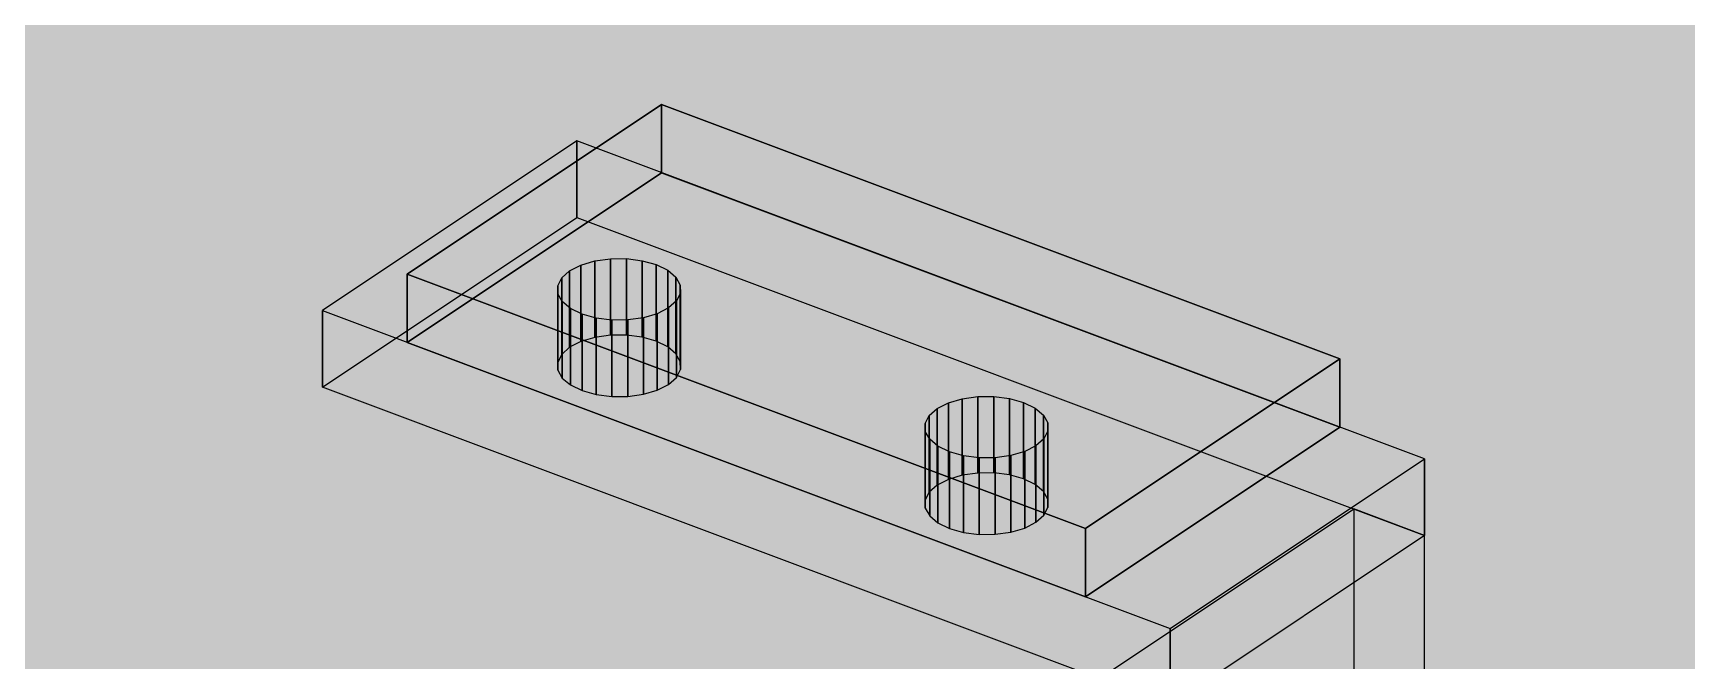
# Model space of a CAD drawing. Header units: millimetres. Extents: x 50 to 612415, y 2 to 4150.
# Drawn here: x 496233.4 to 496354.8, y 2268.6 to 2314.6 of the extents above; entities that cross this region are included whole.
import ezdxf

# ---------------------------------------------------------------- set-up
doc = ezdxf.new("R2010")
doc.units = ezdxf.units.MM
doc.layers.add('HATCH', color=8, linetype='Continuous', lineweight=9)
doc.layers.add('OUTLINE', color=7, linetype='Continuous', lineweight=25)

msp = doc.modelspace()

# ---------------------------------------------------------------- hatches: boundary and pattern name
at = {"layer": 'HATCH', "true_color": 0xc0a47f}
for points in [[(496757.038, 2018.375), (496072.663, 2275.016), (496072.663, 2479.313), (496757.038, 2222.672)], [(496049.332, 2259.462), (496733.707, 2002.821), (496733.707, 2207.118), (496049.332, 2463.759)]]:
    msp.add_hatch(color=33, dxfattribs=at).paths.add_polyline_path(points)
at = {"layer": 'HATCH', "true_color": 0xaaafb2}
for points in [[(496279.531, 2304.362), (496260.866, 2291.919), (496260.866, 2296.926), (496279.531, 2309.369)], [(496254.645, 2288.64), (496273.31, 2301.083), (496273.31, 2306.695), (496254.645, 2294.252)], [(496310.639, 2273.254), (496329.304, 2285.698), (496329.304, 2290.704), (496310.639, 2278.261)], [(496335.526, 2277.752), (496316.861, 2265.309), (496316.861, 2270.921), (496335.526, 2283.364)], [(496322.933, 2258.453), (496311.676, 2267.253), (496330.341, 2279.696)], [(496323.366, 2257.928), (496322.933, 2258.453), (496330.341, 2279.696)], [(496323.366, 2253.999), (496330.341, 2279.696), (496330.341, 2217.958)], [(496323.366, 2253.999), (496323.638, 2255.128), (496330.341, 2279.696)], [(496323.638, 2257.162), (496323.366, 2257.928), (496330.341, 2279.696)], [(496323.638, 2255.128), (496323.73, 2256.207), (496330.341, 2279.696)], [(496323.73, 2256.207), (496323.638, 2257.162), (496330.341, 2279.696)], [(496335.526, 2277.752), (496316.861, 2265.309), (496328.118, 2256.509)], [(496335.526, 2277.752), (496328.118, 2256.509), (496328.55, 2255.984)], [(496335.526, 2216.014), (496335.526, 2277.752), (496328.55, 2252.055)], [(496335.526, 2277.752), (496328.822, 2253.184), (496328.55, 2252.055)], [(496335.526, 2277.752), (496328.55, 2255.984), (496328.822, 2255.217)], [(496335.526, 2277.752), (496328.915, 2254.262), (496328.822, 2253.184)], [(496335.526, 2277.752), (496328.822, 2255.217), (496328.915, 2254.262)]]:
    msp.add_hatch(color=253, dxfattribs=at).paths.add_polyline_path(points)
at = {"layer": 'HATCH', "true_color": 0xb7bcc0}
for points in [[(496279.531, 2309.369), (496260.866, 2296.926), (496310.639, 2278.261)], [(496279.531, 2309.369), (496310.639, 2278.261), (496329.304, 2290.704)], [(496273.31, 2306.695), (496254.645, 2294.252), (496272.791, 2297.169)], [(496273.31, 2306.695), (496272.791, 2297.169), (496273.619, 2297.592)], [(496273.31, 2306.695), (496275.779, 2298.053), (496276.963, 2298.06)], [(496273.31, 2306.695), (496276.963, 2298.06), (496278.11, 2297.913)], [(496273.31, 2306.695), (496274.638, 2297.894), (496275.779, 2298.053)], [(496273.31, 2306.695), (496278.11, 2297.913), (496279.142, 2297.622)], [(496273.31, 2306.695), (496273.619, 2297.592), (496274.638, 2297.894)], [(496273.31, 2306.695), (496279.142, 2297.622), (496279.989, 2297.208)], [(496273.31, 2306.695), (496279.989, 2297.208), (496280.592, 2296.699)], [(496335.526, 2283.364), (496273.31, 2306.695), (496280.592, 2296.699)], [(496310.639, 2273.254), (496260.866, 2291.919), (496279.531, 2304.362)], [(496329.304, 2285.698), (496310.639, 2273.254), (496279.531, 2304.362)], [(496272.791, 2291.556), (496254.645, 2288.64), (496273.31, 2301.083)], [(496273.619, 2291.979), (496272.791, 2291.556), (496273.31, 2301.083)], [(496276.963, 2292.447), (496275.779, 2292.441), (496273.31, 2301.083)], [(496278.11, 2292.3), (496276.963, 2292.447), (496273.31, 2301.083)], [(496275.779, 2292.441), (496274.638, 2292.281), (496273.31, 2301.083)], [(496279.142, 2292.01), (496278.11, 2292.3), (496273.31, 2301.083)], [(496274.638, 2292.281), (496273.619, 2291.979), (496273.31, 2301.083)], [(496279.989, 2291.596), (496279.142, 2292.01), (496273.31, 2301.083)], [(496280.592, 2291.086), (496279.989, 2291.596), (496273.31, 2301.083)], [(496280.592, 2291.086), (496273.31, 2301.083), (496335.526, 2277.752)], [(496272.21, 2296.653), (496272.791, 2297.169), (496254.645, 2294.252)], [(496271.916, 2296.079), (496272.21, 2296.653), (496254.645, 2294.252)], [(496335.526, 2283.364), (496280.592, 2296.699), (496280.911, 2296.128)], [(496335.526, 2283.364), (496280.911, 2296.128), (496280.924, 2295.536)], [(496271.929, 2295.487), (496271.916, 2296.079), (496254.645, 2294.252)], [(496272.249, 2294.917), (496271.929, 2295.487), (496254.645, 2294.252)], [(496254.645, 2294.252), (496272.852, 2294.407), (496272.249, 2294.917)], [(496280.631, 2294.963), (496280.05, 2294.447), (496305.071, 2287.803)], [(496335.526, 2283.364), (496280.924, 2295.536), (496280.631, 2294.963)], [(496280.631, 2294.963), (496305.071, 2287.803), (496306.103, 2287.512)], [(496335.526, 2283.364), (496280.631, 2294.963), (496306.103, 2287.512)], [(496254.645, 2294.252), (496273.699, 2293.993), (496272.852, 2294.407)], [(496254.645, 2294.252), (496299.209, 2284.807), (496273.699, 2293.993)], [(496254.645, 2294.252), (496299.812, 2284.297), (496299.209, 2284.807)], [(496254.645, 2294.252), (496316.861, 2270.921), (496299.812, 2284.297)], [(496299.171, 2286.543), (496274.731, 2293.703), (496273.699, 2293.993)], [(496298.877, 2285.969), (496299.171, 2286.543), (496273.699, 2293.993)], [(496298.89, 2285.377), (496298.877, 2285.969), (496273.699, 2293.993)], [(496299.209, 2284.807), (496298.89, 2285.377), (496273.699, 2293.993)], [(496299.171, 2286.543), (496275.878, 2293.556), (496274.731, 2293.703)], [(496299.171, 2286.543), (496278.203, 2293.722), (496277.062, 2293.562)], [(496299.171, 2286.543), (496279.222, 2294.023), (496278.203, 2293.722)], [(496299.171, 2286.543), (496280.05, 2294.447), (496279.222, 2294.023)], [(496280.05, 2294.447), (496302.739, 2287.943), (496303.923, 2287.95)], [(496280.05, 2294.447), (496303.923, 2287.95), (496305.071, 2287.803)], [(496280.05, 2294.447), (496301.599, 2287.784), (496302.739, 2287.943)], [(496280.05, 2294.447), (496300.58, 2287.482), (496301.599, 2287.784)], [(496280.05, 2294.447), (496299.751, 2287.059), (496300.58, 2287.482)], [(496299.171, 2286.543), (496299.751, 2287.059), (496280.05, 2294.447)], [(496299.171, 2286.543), (496277.062, 2293.562), (496275.878, 2293.556)], [(496254.645, 2288.64), (496272.791, 2291.556), (496272.21, 2291.04)], [(496254.645, 2288.64), (496272.21, 2291.04), (496271.916, 2290.466)], [(496254.645, 2288.64), (496271.916, 2290.466), (496271.929, 2289.874)], [(496280.911, 2290.516), (496280.592, 2291.086), (496335.526, 2277.752)], [(496280.924, 2289.924), (496280.911, 2290.516), (496335.526, 2277.752)], [(496254.645, 2288.64), (496271.929, 2289.874), (496272.249, 2289.304)], [(496272.249, 2289.304), (496272.852, 2288.795), (496254.645, 2288.64)], [(496305.071, 2282.19), (496280.05, 2288.834), (496280.631, 2289.35)], [(496280.631, 2289.35), (496280.924, 2289.924), (496335.526, 2277.752)], [(496306.103, 2281.9), (496305.071, 2282.19), (496280.631, 2289.35)], [(496306.103, 2281.9), (496280.631, 2289.35), (496335.526, 2277.752)], [(496272.852, 2288.795), (496273.699, 2288.38), (496254.645, 2288.64)], [(496273.699, 2288.38), (496299.209, 2279.194), (496254.645, 2288.64)], [(496299.209, 2279.194), (496299.812, 2278.684), (496254.645, 2288.64)], [(496299.812, 2278.684), (496316.861, 2265.309), (496254.645, 2288.64)], [(496273.699, 2288.38), (496274.731, 2288.09), (496299.171, 2280.93)], [(496273.699, 2288.38), (496299.171, 2280.93), (496298.877, 2280.356)], [(496273.699, 2288.38), (496298.877, 2280.356), (496298.89, 2279.764)], [(496273.699, 2288.38), (496298.89, 2279.764), (496299.209, 2279.194)], [(496274.731, 2288.09), (496275.878, 2287.943), (496299.171, 2280.93)], [(496275.878, 2287.943), (496277.062, 2287.95), (496299.171, 2280.93)], [(496277.062, 2287.95), (496278.203, 2288.109), (496299.171, 2280.93)], [(496278.203, 2288.109), (496279.222, 2288.411), (496299.171, 2280.93)], [(496279.222, 2288.411), (496280.05, 2288.834), (496299.171, 2280.93)], [(496303.923, 2282.337), (496302.739, 2282.331), (496280.05, 2288.834)], [(496305.071, 2282.19), (496303.923, 2282.337), (496280.05, 2288.834)], [(496302.739, 2282.331), (496301.599, 2282.171), (496280.05, 2288.834)], [(496301.599, 2282.171), (496300.58, 2281.869), (496280.05, 2288.834)], [(496300.58, 2281.869), (496299.751, 2281.446), (496280.05, 2288.834)], [(496280.05, 2288.834), (496299.751, 2281.446), (496299.171, 2280.93)], [(496335.526, 2283.364), (496306.103, 2287.512), (496306.949, 2287.098)], [(496335.526, 2283.364), (496306.949, 2287.098), (496307.553, 2286.589)], [(496335.526, 2283.364), (496307.553, 2286.589), (496307.872, 2286.018)], [(496335.526, 2283.364), (496307.885, 2285.426), (496307.591, 2284.853)], [(496335.526, 2283.364), (496307.872, 2286.018), (496307.885, 2285.426)], [(496316.861, 2270.921), (496300.659, 2283.883), (496299.812, 2284.297)], [(496335.526, 2283.364), (496307.01, 2284.337), (496306.182, 2283.913)], [(496335.526, 2283.364), (496307.591, 2284.853), (496307.01, 2284.337)], [(496316.861, 2270.921), (496301.691, 2283.593), (496300.659, 2283.883)], [(496316.861, 2270.921), (496302.838, 2283.446), (496301.691, 2283.593)], [(496335.526, 2283.364), (496304.022, 2283.452), (496302.838, 2283.446)], [(496316.861, 2270.921), (496335.526, 2283.364), (496302.838, 2283.446)], [(496335.526, 2283.364), (496305.163, 2283.612), (496304.022, 2283.452)], [(496335.526, 2283.364), (496306.182, 2283.913), (496305.163, 2283.612)], [(496306.949, 2281.486), (496306.103, 2281.9), (496335.526, 2277.752)], [(496307.553, 2280.976), (496306.949, 2281.486), (496335.526, 2277.752)], [(496307.872, 2280.406), (496307.553, 2280.976), (496335.526, 2277.752)], [(496307.885, 2279.814), (496307.872, 2280.406), (496335.526, 2277.752)], [(496307.01, 2278.724), (496307.591, 2279.24), (496335.526, 2277.752)], [(496307.591, 2279.24), (496307.885, 2279.814), (496335.526, 2277.752)], [(496311.676, 2267.253), (496330.341, 2279.696), (496335.526, 2277.752), (496316.861, 2265.309)], [(496299.812, 2278.684), (496300.659, 2278.27), (496316.861, 2265.309)], [(496300.659, 2278.27), (496301.691, 2277.98), (496316.861, 2265.309)], [(496301.691, 2277.98), (496302.838, 2277.833), (496316.861, 2265.309)], [(496304.022, 2277.84), (496305.163, 2277.999), (496335.526, 2277.752)], [(496305.163, 2277.999), (496306.182, 2278.301), (496335.526, 2277.752)], [(496306.182, 2278.301), (496307.01, 2278.724), (496335.526, 2277.752)], [(496302.838, 2277.833), (496304.022, 2277.84), (496335.526, 2277.752)], [(496302.838, 2277.833), (496335.526, 2277.752), (496316.861, 2265.309)]]:
    msp.add_hatch(color=9, dxfattribs=at).paths.add_polyline_path(points)
at = {"layer": 'HATCH', "true_color": 0xacb1b5}
for points in [[(496329.304, 2285.698), (496279.531, 2304.362), (496279.531, 2309.369), (496329.304, 2290.704)], [(496273.31, 2301.083), (496335.526, 2277.752), (496335.526, 2283.364), (496273.31, 2306.695)], [(496260.866, 2291.919), (496310.639, 2273.254), (496310.639, 2278.261), (496260.866, 2296.926)], [(496316.861, 2265.309), (496254.645, 2288.64), (496254.645, 2294.252), (496316.861, 2270.921)], [(496330.341, 2279.696), (496330.341, 2217.958), (496335.526, 2216.014), (496335.526, 2277.752)]]:
    msp.add_hatch(color=253, dxfattribs=at).paths.add_polyline_path(points)
at = {"layer": 'HATCH', "true_color": 0xabb0b4}
for points in [[(496273.619, 2291.979), (496272.791, 2291.556), (496272.791, 2297.169), (496273.619, 2297.592)], [(496279.989, 2291.596), (496279.142, 2292.01), (496279.142, 2297.622), (496279.989, 2297.208)], [(496272.852, 2288.795), (496273.699, 2288.38), (496273.699, 2293.993), (496272.852, 2294.407)], [(496279.222, 2288.411), (496280.05, 2288.834), (496280.05, 2294.447), (496279.222, 2294.023)], [(496300.58, 2281.869), (496299.751, 2281.446), (496299.751, 2287.059), (496300.58, 2287.482)], [(496306.949, 2281.486), (496306.103, 2281.9), (496306.103, 2287.512), (496306.949, 2287.098)], [(496299.812, 2278.684), (496300.659, 2278.27), (496300.659, 2283.883), (496299.812, 2284.297)], [(496306.182, 2278.301), (496307.01, 2278.724), (496307.01, 2284.337), (496306.182, 2283.913)]]:
    msp.add_hatch(color=253, dxfattribs=at).paths.add_polyline_path(points)
at = {"layer": 'HATCH', "true_color": 0xadb2b6}
for points in [[(496274.638, 2292.281), (496273.619, 2291.979), (496273.619, 2297.592), (496274.638, 2297.894)], [(496279.142, 2292.01), (496278.11, 2292.3), (496278.11, 2297.913), (496279.142, 2297.622)], [(496273.699, 2288.38), (496274.731, 2288.09), (496274.731, 2293.703), (496273.699, 2293.993)], [(496278.203, 2288.109), (496279.222, 2288.411), (496279.222, 2294.023), (496278.203, 2293.722)], [(496301.599, 2282.171), (496300.58, 2281.869), (496300.58, 2287.482), (496301.599, 2287.784)], [(496306.103, 2281.9), (496305.071, 2282.19), (496305.071, 2287.803), (496306.103, 2287.512)], [(496300.659, 2278.27), (496301.691, 2277.98), (496301.691, 2283.593), (496300.659, 2283.883)], [(496305.163, 2277.999), (496306.182, 2278.301), (496306.182, 2283.913), (496305.163, 2283.612)]]:
    msp.add_hatch(color=253, dxfattribs=at).paths.add_polyline_path(points)
at = {"layer": 'HATCH', "true_color": 0xaeb3b7}
for points in [[(496275.779, 2292.441), (496274.638, 2292.281), (496274.638, 2297.894), (496275.779, 2298.053)], [(496278.11, 2292.3), (496276.963, 2292.447), (496276.963, 2298.06), (496278.11, 2297.913)], [(496274.731, 2288.09), (496275.878, 2287.943), (496275.878, 2293.556), (496274.731, 2293.703)], [(496277.062, 2287.95), (496278.203, 2288.109), (496278.203, 2293.722), (496277.062, 2293.562)], [(496302.739, 2282.331), (496301.599, 2282.171), (496301.599, 2287.784), (496302.739, 2287.943)], [(496305.071, 2282.19), (496303.923, 2282.337), (496303.923, 2287.95), (496305.071, 2287.803)], [(496301.691, 2277.98), (496302.838, 2277.833), (496302.838, 2283.446), (496301.691, 2283.593)], [(496304.022, 2277.84), (496305.163, 2277.999), (496305.163, 2283.612), (496304.022, 2283.452)]]:
    msp.add_hatch(color=253, dxfattribs=at).paths.add_polyline_path(points)
at = {"layer": 'HATCH', "true_color": 0xaeb4b7}
for points in [[(496276.963, 2292.447), (496275.779, 2292.441), (496275.779, 2298.053), (496276.963, 2298.06)], [(496275.878, 2287.943), (496277.062, 2287.95), (496277.062, 2293.562), (496275.878, 2293.556)], [(496303.923, 2282.337), (496302.739, 2282.331), (496302.739, 2287.943), (496303.923, 2287.95)], [(496302.838, 2277.833), (496304.022, 2277.84), (496304.022, 2283.452), (496302.838, 2283.446)]]:
    msp.add_hatch(color=253, dxfattribs=at).paths.add_polyline_path(points)
at = {"layer": 'HATCH', "true_color": 0xa6abae}
for points in [[(496272.21, 2291.04), (496271.916, 2290.466), (496271.916, 2296.079), (496272.21, 2296.653)], [(496280.911, 2290.516), (496280.592, 2291.086), (496280.592, 2296.699), (496280.911, 2296.128)], [(496271.929, 2289.874), (496272.249, 2289.304), (496272.249, 2294.917), (496271.929, 2295.487)], [(496280.631, 2289.35), (496280.924, 2289.924), (496280.924, 2295.536), (496280.631, 2294.963)], [(496299.171, 2280.93), (496298.877, 2280.356), (496298.877, 2285.969), (496299.171, 2286.543)], [(496307.872, 2280.406), (496307.553, 2280.976), (496307.553, 2286.589), (496307.872, 2286.018)], [(496298.89, 2279.764), (496299.209, 2279.194), (496299.209, 2284.807), (496298.89, 2285.377)], [(496307.591, 2279.24), (496307.885, 2279.814), (496307.885, 2285.426), (496307.591, 2284.853)]]:
    msp.add_hatch(color=253, dxfattribs=at).paths.add_polyline_path(points)
at = {"layer": 'HATCH', "true_color": 0xa8aeb1}
for points in [[(496272.791, 2291.556), (496272.21, 2291.04), (496272.21, 2296.653), (496272.791, 2297.169)], [(496280.05, 2288.834), (496280.631, 2289.35), (496280.631, 2294.963), (496280.05, 2294.447)], [(496299.751, 2281.446), (496299.171, 2280.93), (496299.171, 2286.543), (496299.751, 2287.059)], [(496307.01, 2278.724), (496307.591, 2279.24), (496307.591, 2284.853), (496307.01, 2284.337)]]:
    msp.add_hatch(color=253, dxfattribs=at).paths.add_polyline_path(points)
at = {"layer": 'HATCH', "true_color": 0xa9aeb1}
for points in [[(496280.592, 2291.086), (496279.989, 2291.596), (496279.989, 2297.208), (496280.592, 2296.699)], [(496272.249, 2289.304), (496272.852, 2288.795), (496272.852, 2294.407), (496272.249, 2294.917)], [(496307.553, 2280.976), (496306.949, 2281.486), (496306.949, 2287.098), (496307.553, 2286.589)], [(496299.209, 2279.194), (496299.812, 2278.684), (496299.812, 2284.297), (496299.209, 2284.807)]]:
    msp.add_hatch(color=253, dxfattribs=at).paths.add_polyline_path(points)
at = {"layer": 'HATCH', "true_color": 0xa3a8ab}
for points in [[(496280.924, 2289.924), (496280.911, 2290.516), (496280.911, 2296.128), (496280.924, 2295.536)], [(496271.916, 2290.466), (496271.929, 2289.874), (496271.929, 2295.487), (496271.916, 2296.079)], [(496298.877, 2280.356), (496298.89, 2279.764), (496298.89, 2285.377), (496298.877, 2285.969)], [(496307.885, 2279.814), (496307.872, 2280.406), (496307.872, 2286.018), (496307.885, 2285.426)]]:
    msp.add_hatch(color=253, dxfattribs=at).paths.add_polyline_path(points)

# ---------------------------------------------------------------- linework, layer by layer
at = {"layer": 'OUTLINE', "color": 139, "true_color": 0x42544a}
for p, q in [((496260.866, 2296.926), (496279.531, 2309.369)), ((496279.531, 2309.369), (496260.866, 2296.926)), ((496279.531, 2309.369), (496279.531, 2304.362)), ((496279.531, 2304.362), (496279.531, 2309.369)), ((496279.531, 2309.369), (496329.304, 2290.704)), ((496329.304, 2290.704), (496279.531, 2309.369)), ((496273.31, 2306.695), (496254.645, 2294.252)), ((496273.31, 2306.695), (496254.645, 2294.252)), ((496273.31, 2301.083), (496273.31, 2306.695)), ((496335.526, 2283.364), (496273.31, 2306.695)), ((496273.31, 2306.695), (496273.31, 2301.083)), ((496335.526, 2283.364), (496273.31, 2306.695)), ((496279.531, 2304.362), (496260.866, 2291.919)), ((496260.866, 2291.919), (496279.531, 2304.362)), ((496329.304, 2285.698), (496279.531, 2304.362)), ((496279.531, 2304.362), (496329.304, 2285.698)), ((496254.645, 2288.64), (496273.31, 2301.083)), ((496254.645, 2288.64), (496273.31, 2301.083)), ((496273.31, 2301.083), (496335.526, 2277.752)), ((496273.31, 2301.083), (496335.526, 2277.752)), ((496272.791, 2297.169), (496273.619, 2297.592)), ((496272.791, 2297.169), (496273.619, 2297.592)), ((496273.619, 2297.592), (496274.638, 2297.894)), ((496273.619, 2297.592), (496274.638, 2297.894)), ((496273.619, 2291.979), (496273.619, 2297.592)), ((496273.619, 2297.592), (496273.619, 2291.979)), ((496274.638, 2297.894), (496275.779, 2298.053)), ((496274.638, 2297.894), (496275.779, 2298.053)), ((496274.638, 2292.281), (496274.638, 2297.894)), ((496274.638, 2297.894), (496274.638, 2292.281)), ((496275.779, 2298.053), (496276.963, 2298.06)), ((496275.779, 2298.053), (496276.963, 2298.06)), ((496275.779, 2292.441), (496275.779, 2298.053)), ((496275.779, 2298.053), (496275.779, 2292.441)), ((496276.963, 2298.06), (496278.11, 2297.913)), ((496276.963, 2298.06), (496276.963, 2292.447)), ((496276.963, 2292.447), (496276.963, 2298.06)), ((496276.963, 2298.06), (496278.11, 2297.913)), ((496278.11, 2297.913), (496279.142, 2297.622)), ((496278.11, 2297.913), (496278.11, 2292.3)), ((496278.11, 2292.3), (496278.11, 2297.913)), ((496278.11, 2297.913), (496279.142, 2297.622)), ((496279.142, 2297.622), (496279.989, 2297.208)), ((496279.142, 2297.622), (496279.142, 2292.01)), ((496279.142, 2292.01), (496279.142, 2297.622)), ((496279.142, 2297.622), (496279.989, 2297.208)), ((496260.866, 2291.919), (496260.866, 2296.926)), ((496260.866, 2296.926), (496310.639, 2278.261)), ((496310.639, 2278.261), (496260.866, 2296.926)), ((496260.866, 2296.926), (496260.866, 2291.919)), ((496271.916, 2296.079), (496272.21, 2296.653)), ((496271.916, 2296.079), (496272.21, 2296.653)), ((496272.21, 2296.653), (496272.791, 2297.169)), ((496272.21, 2296.653), (496272.791, 2297.169)), ((496272.21, 2291.04), (496272.21, 2296.653)), ((496272.21, 2296.653), (496272.21, 2291.04)), ((496272.791, 2291.556), (496272.791, 2297.169)), ((496272.791, 2297.169), (496272.791, 2291.556)), ((496279.989, 2297.208), (496280.592, 2296.699)), ((496279.989, 2297.208), (496279.989, 2291.596)), ((496279.989, 2291.596), (496279.989, 2297.208)), ((496279.989, 2297.208), (496280.592, 2296.699)), ((496280.592, 2296.699), (496280.592, 2291.086)), ((496280.592, 2291.086), (496280.592, 2296.699)), ((496280.592, 2296.699), (496280.911, 2296.128)), ((496280.592, 2296.699), (496280.911, 2296.128)), ((496280.911, 2296.128), (496280.911, 2290.516)), ((496280.911, 2290.516), (496280.911, 2296.128)), ((496280.911, 2296.128), (496280.924, 2295.536)), ((496280.911, 2296.128), (496280.924, 2295.536)), ((496271.916, 2290.466), (496271.916, 2296.079)), ((496271.929, 2295.487), (496271.916, 2296.079)), ((496271.916, 2296.079), (496271.916, 2290.466)), ((496271.929, 2295.487), (496271.916, 2296.079)), ((496271.929, 2289.874), (496271.929, 2295.487)), ((496272.249, 2294.917), (496271.929, 2295.487)), ((496271.929, 2295.487), (496271.929, 2289.874)), ((496272.249, 2294.917), (496271.929, 2295.487)), ((496272.249, 2289.304), (496272.249, 2294.917)), ((496272.852, 2294.407), (496272.249, 2294.917)), ((496272.249, 2294.917), (496272.249, 2289.304)), ((496272.852, 2294.407), (496272.249, 2294.917)), ((496280.631, 2294.963), (496280.05, 2294.447)), ((496280.631, 2294.963), (496280.05, 2294.447)), ((496280.924, 2295.536), (496280.631, 2294.963)), ((496280.924, 2295.536), (496280.631, 2294.963)), ((496280.631, 2294.963), (496280.631, 2289.35)), ((496280.631, 2289.35), (496280.631, 2294.963)), ((496280.924, 2295.536), (496280.924, 2289.924)), ((496280.924, 2289.924), (496280.924, 2295.536)), ((496254.645, 2294.252), (496254.645, 2288.64)), ((496254.645, 2288.64), (496254.645, 2294.252)), ((496254.645, 2294.252), (496316.861, 2270.921)), ((496254.645, 2294.252), (496316.861, 2270.921)), ((496272.852, 2288.795), (496272.852, 2294.407)), ((496273.699, 2293.993), (496272.852, 2294.407)), ((496272.852, 2294.407), (496272.852, 2288.795)), ((496273.699, 2293.993), (496272.852, 2294.407)), ((496273.699, 2288.38), (496273.699, 2293.993)), ((496274.731, 2293.703), (496273.699, 2293.993)), ((496273.699, 2293.993), (496273.699, 2288.38)), ((496274.731, 2293.703), (496273.699, 2293.993)), ((496274.731, 2288.09), (496274.731, 2293.703)), ((496275.878, 2293.556), (496274.731, 2293.703)), ((496274.731, 2293.703), (496274.731, 2288.09)), ((496275.878, 2293.556), (496274.731, 2293.703)), ((496278.203, 2293.722), (496277.062, 2293.562)), ((496278.203, 2293.722), (496277.062, 2293.562)), ((496279.222, 2294.023), (496278.203, 2293.722)), ((496279.222, 2294.023), (496278.203, 2293.722)), ((496278.203, 2293.722), (496278.203, 2288.109)), ((496278.203, 2288.109), (496278.203, 2293.722)), ((496280.05, 2294.447), (496279.222, 2294.023)), ((496280.05, 2294.447), (496279.222, 2294.023)), ((496279.222, 2294.023), (496279.222, 2288.411)), ((496279.222, 2288.411), (496279.222, 2294.023)), ((496280.05, 2294.447), (496280.05, 2288.834)), ((496280.05, 2288.834), (496280.05, 2294.447)), ((496277.062, 2293.562), (496275.878, 2293.556)), ((496277.062, 2293.562), (496275.878, 2293.556)), ((496275.878, 2287.943), (496275.878, 2293.556)), ((496275.878, 2293.556), (496275.878, 2287.943)), ((496277.062, 2293.562), (496277.062, 2287.95)), ((496277.062, 2287.95), (496277.062, 2293.562)), ((496310.639, 2273.254), (496260.866, 2291.919)), ((496260.866, 2291.919), (496310.639, 2273.254)), ((496272.791, 2291.556), (496272.21, 2291.04)), ((496272.791, 2291.556), (496272.21, 2291.04)), ((496273.619, 2291.979), (496272.791, 2291.556)), ((496273.619, 2291.979), (496272.791, 2291.556)), ((496274.638, 2292.281), (496273.619, 2291.979)), ((496274.638, 2292.281), (496273.619, 2291.979)), ((496275.779, 2292.441), (496274.638, 2292.281)), ((496275.779, 2292.441), (496274.638, 2292.281)), ((496276.963, 2292.447), (496275.779, 2292.441)), ((496276.963, 2292.447), (496275.779, 2292.441)), ((496278.11, 2292.3), (496276.963, 2292.447)), ((496278.11, 2292.3), (496276.963, 2292.447)), ((496279.142, 2292.01), (496278.11, 2292.3)), ((496279.142, 2292.01), (496278.11, 2292.3)), ((496279.989, 2291.596), (496279.142, 2292.01)), ((496279.989, 2291.596), (496279.142, 2292.01)), ((496280.592, 2291.086), (496279.989, 2291.596)), ((496280.592, 2291.086), (496279.989, 2291.596)), ((496272.21, 2291.04), (496271.916, 2290.466)), ((496272.21, 2291.04), (496271.916, 2290.466)), ((496271.916, 2290.466), (496271.929, 2289.874)), ((496271.916, 2290.466), (496271.929, 2289.874)), ((496280.911, 2290.516), (496280.592, 2291.086)), ((496280.911, 2290.516), (496280.592, 2291.086)), ((496280.924, 2289.924), (496280.911, 2290.516)), ((496280.924, 2289.924), (496280.911, 2290.516)), ((496310.639, 2278.261), (496329.304, 2290.704)), ((496329.304, 2290.704), (496310.639, 2278.261)), ((496329.304, 2290.704), (496329.304, 2285.698)), ((496329.304, 2285.698), (496329.304, 2290.704)), ((496271.929, 2289.874), (496272.249, 2289.304)), ((496271.929, 2289.874), (496272.249, 2289.304)), ((496272.249, 2289.304), (496272.852, 2288.795)), ((496272.249, 2289.304), (496272.852, 2288.795)), ((496280.05, 2288.834), (496280.631, 2289.35)), ((496280.05, 2288.834), (496280.631, 2289.35)), ((496280.631, 2289.35), (496280.924, 2289.924)), ((496280.631, 2289.35), (496280.924, 2289.924)), ((496316.861, 2265.309), (496254.645, 2288.64)), ((496316.861, 2265.309), (496254.645, 2288.64)), ((496272.852, 2288.795), (496273.699, 2288.38)), ((496272.852, 2288.795), (496273.699, 2288.38)), ((496273.699, 2288.38), (496274.731, 2288.09)), ((496273.699, 2288.38), (496274.731, 2288.09)), ((496274.731, 2288.09), (496275.878, 2287.943)), ((496274.731, 2288.09), (496275.878, 2287.943)), ((496275.878, 2287.943), (496277.062, 2287.95)), ((496275.878, 2287.943), (496277.062, 2287.95)), ((496277.062, 2287.95), (496278.203, 2288.109)), ((496277.062, 2287.95), (496278.203, 2288.109)), ((496278.203, 2288.109), (496279.222, 2288.411)), ((496278.203, 2288.109), (496279.222, 2288.411)), ((496279.222, 2288.411), (496280.05, 2288.834)), ((496279.222, 2288.411), (496280.05, 2288.834)), ((496300.58, 2287.482), (496301.599, 2287.784)), ((496300.58, 2287.482), (496301.599, 2287.784)), ((496301.599, 2287.784), (496302.739, 2287.943)), ((496301.599, 2287.784), (496302.739, 2287.943)), ((496301.599, 2282.171), (496301.599, 2287.784)), ((496301.599, 2287.784), (496301.599, 2282.171)), ((496302.739, 2287.943), (496303.923, 2287.95)), ((496302.739, 2287.943), (496303.923, 2287.95)), ((496302.739, 2282.331), (496302.739, 2287.943)), ((496302.739, 2287.943), (496302.739, 2282.331)), ((496303.923, 2287.95), (496305.071, 2287.803)), ((496303.923, 2287.95), (496303.923, 2282.337)), ((496303.923, 2282.337), (496303.923, 2287.95)), ((496303.923, 2287.95), (496305.071, 2287.803)), ((496305.071, 2287.803), (496306.103, 2287.512)), ((496305.071, 2287.803), (496305.071, 2282.19)), ((496305.071, 2282.19), (496305.071, 2287.803)), ((496305.071, 2287.803), (496306.103, 2287.512)), ((496298.877, 2285.969), (496299.171, 2286.543)), ((496298.877, 2285.969), (496299.171, 2286.543)), ((496299.171, 2286.543), (496299.751, 2287.059)), ((496299.171, 2286.543), (496299.751, 2287.059)), ((496299.171, 2280.93), (496299.171, 2286.543)), ((496299.171, 2286.543), (496299.171, 2280.93)), ((496299.751, 2287.059), (496300.58, 2287.482)), ((496299.751, 2287.059), (496300.58, 2287.482)), ((496299.751, 2281.446), (496299.751, 2287.059)), ((496299.751, 2287.059), (496299.751, 2281.446)), ((496300.58, 2281.869), (496300.58, 2287.482)), ((496300.58, 2287.482), (496300.58, 2281.869)), ((496306.103, 2287.512), (496306.103, 2281.9)), ((496306.103, 2281.9), (496306.103, 2287.512)), ((496306.103, 2287.512), (496306.949, 2287.098)), ((496306.103, 2287.512), (496306.949, 2287.098)), ((496306.949, 2287.098), (496306.949, 2281.486)), ((496306.949, 2281.486), (496306.949, 2287.098)), ((496306.949, 2287.098), (496307.553, 2286.589)), ((496306.949, 2287.098), (496307.553, 2286.589)), ((496307.553, 2286.589), (496307.553, 2280.976)), ((496307.553, 2280.976), (496307.553, 2286.589)), ((496307.553, 2286.589), (496307.872, 2286.018)), ((496307.553, 2286.589), (496307.872, 2286.018)), ((496298.89, 2285.377), (496298.877, 2285.969)), ((496298.877, 2280.356), (496298.877, 2285.969)), ((496298.89, 2285.377), (496298.877, 2285.969)), ((496298.877, 2285.969), (496298.877, 2280.356)), ((496299.209, 2284.807), (496298.89, 2285.377)), ((496298.89, 2279.764), (496298.89, 2285.377)), ((496299.209, 2284.807), (496298.89, 2285.377)), ((496298.89, 2285.377), (496298.89, 2279.764)), ((496307.885, 2285.426), (496307.591, 2284.853)), ((496307.885, 2285.426), (496307.591, 2284.853)), ((496307.872, 2286.018), (496307.872, 2280.406)), ((496307.872, 2280.406), (496307.872, 2286.018)), ((496307.872, 2286.018), (496307.885, 2285.426)), ((496307.872, 2286.018), (496307.885, 2285.426)), ((496307.885, 2285.426), (496307.885, 2279.814)), ((496307.885, 2279.814), (496307.885, 2285.426)), ((496329.304, 2285.698), (496310.639, 2273.254)), ((496310.639, 2273.254), (496329.304, 2285.698)), ((496299.812, 2284.297), (496299.209, 2284.807)), ((496299.209, 2279.194), (496299.209, 2284.807)), ((496299.812, 2284.297), (496299.209, 2284.807)), ((496299.209, 2284.807), (496299.209, 2279.194)), ((496299.812, 2278.684), (496299.812, 2284.297)), ((496300.659, 2283.883), (496299.812, 2284.297)), ((496299.812, 2284.297), (496299.812, 2278.684)), ((496300.659, 2283.883), (496299.812, 2284.297)), ((496307.01, 2284.337), (496306.182, 2283.913)), ((496307.01, 2284.337), (496306.182, 2283.913)), ((496307.591, 2284.853), (496307.01, 2284.337)), ((496307.591, 2284.853), (496307.01, 2284.337)), ((496307.01, 2284.337), (496307.01, 2278.724)), ((496307.01, 2278.724), (496307.01, 2284.337)), ((496307.591, 2284.853), (496307.591, 2279.24)), ((496307.591, 2279.24), (496307.591, 2284.853)), ((496300.659, 2278.27), (496300.659, 2283.883)), ((496301.691, 2283.593), (496300.659, 2283.883)), ((496300.659, 2283.883), (496300.659, 2278.27)), ((496301.691, 2283.593), (496300.659, 2283.883)), ((496301.691, 2277.98), (496301.691, 2283.593)), ((496302.838, 2283.446), (496301.691, 2283.593)), ((496301.691, 2283.593), (496301.691, 2277.98)), ((496302.838, 2283.446), (496301.691, 2283.593)), ((496304.022, 2283.452), (496302.838, 2283.446)), ((496304.022, 2283.452), (496302.838, 2283.446)), ((496302.838, 2277.833), (496302.838, 2283.446)), ((496302.838, 2283.446), (496302.838, 2277.833)), ((496305.163, 2283.612), (496304.022, 2283.452)), ((496305.163, 2283.612), (496304.022, 2283.452)), ((496304.022, 2283.452), (496304.022, 2277.84)), ((496304.022, 2277.84), (496304.022, 2283.452)), ((496306.182, 2283.913), (496305.163, 2283.612)), ((496306.182, 2283.913), (496305.163, 2283.612)), ((496305.163, 2283.612), (496305.163, 2277.999)), ((496305.163, 2277.999), (496305.163, 2283.612)), ((496306.182, 2283.913), (496306.182, 2278.301)), ((496306.182, 2278.301), (496306.182, 2283.913)), ((496316.861, 2270.921), (496335.526, 2283.364)), ((496316.861, 2270.921), (496335.526, 2283.364)), ((496335.526, 2277.752), (496335.526, 2283.364)), ((496335.526, 2283.364), (496335.526, 2277.752)), ((496300.58, 2281.869), (496299.751, 2281.446)), ((496300.58, 2281.869), (496299.751, 2281.446)), ((496301.599, 2282.171), (496300.58, 2281.869)), ((496301.599, 2282.171), (496300.58, 2281.869)), ((496302.739, 2282.331), (496301.599, 2282.171)), ((496302.739, 2282.331), (496301.599, 2282.171)), ((496303.923, 2282.337), (496302.739, 2282.331)), ((496303.923, 2282.337), (496302.739, 2282.331)), ((496305.071, 2282.19), (496303.923, 2282.337)), ((496305.071, 2282.19), (496303.923, 2282.337)), ((496306.103, 2281.9), (496305.071, 2282.19)), ((496306.103, 2281.9), (496305.071, 2282.19)), ((496306.949, 2281.486), (496306.103, 2281.9)), ((496306.949, 2281.486), (496306.103, 2281.9)), ((496299.171, 2280.93), (496298.877, 2280.356)), ((496299.171, 2280.93), (496298.877, 2280.356)), ((496298.877, 2280.356), (496298.89, 2279.764)), ((496298.877, 2280.356), (496298.89, 2279.764)), ((496299.751, 2281.446), (496299.171, 2280.93)), ((496299.751, 2281.446), (496299.171, 2280.93)), ((496307.553, 2280.976), (496306.949, 2281.486)), ((496307.553, 2280.976), (496306.949, 2281.486)), ((496307.872, 2280.406), (496307.553, 2280.976)), ((496307.872, 2280.406), (496307.553, 2280.976)), ((496307.885, 2279.814), (496307.872, 2280.406)), ((496307.885, 2279.814), (496307.872, 2280.406)), ((496298.89, 2279.764), (496299.209, 2279.194)), ((496298.89, 2279.764), (496299.209, 2279.194)), ((496299.209, 2279.194), (496299.812, 2278.684)), ((496299.209, 2279.194), (496299.812, 2278.684)), ((496307.01, 2278.724), (496307.591, 2279.24)), ((496307.01, 2278.724), (496307.591, 2279.24)), ((496307.591, 2279.24), (496307.885, 2279.814)), ((496307.591, 2279.24), (496307.885, 2279.814)), ((496311.676, 2267.253), (496330.341, 2279.696)), ((496311.676, 2267.253), (496330.341, 2279.696)), ((496330.341, 2279.696), (496330.341, 2217.958)), ((496335.526, 2277.752), (496330.341, 2279.696)), ((496330.341, 2279.696), (496330.341, 2217.958)), ((496330.341, 2279.696), (496335.526, 2277.752)), ((496299.812, 2278.684), (496300.659, 2278.27)), ((496299.812, 2278.684), (496300.659, 2278.27)), ((496300.659, 2278.27), (496301.691, 2277.98)), ((496300.659, 2278.27), (496301.691, 2277.98)), ((496301.691, 2277.98), (496302.838, 2277.833)), ((496301.691, 2277.98), (496302.838, 2277.833)), ((496304.022, 2277.84), (496305.163, 2277.999)), ((496304.022, 2277.84), (496305.163, 2277.999)), ((496305.163, 2277.999), (496306.182, 2278.301)), ((496305.163, 2277.999), (496306.182, 2278.301)), ((496306.182, 2278.301), (496307.01, 2278.724)), ((496306.182, 2278.301), (496307.01, 2278.724)), ((496310.639, 2273.254), (496310.639, 2278.261)), ((496310.639, 2278.261), (496310.639, 2273.254)), ((496302.838, 2277.833), (496304.022, 2277.84)), ((496302.838, 2277.833), (496304.022, 2277.84)), ((496335.526, 2277.752), (496316.861, 2265.309)), ((496335.526, 2277.752), (496316.861, 2265.309)), ((496335.526, 2277.752), (496316.861, 2265.309)), ((496335.526, 2277.752), (496316.861, 2265.309)), ((496335.526, 2216.014), (496335.526, 2277.752)), ((496335.526, 2216.014), (496335.526, 2277.752)), ((496316.861, 2270.921), (496316.861, 2265.309)), ((496316.861, 2265.309), (496316.861, 2270.921))]:
    msp.add_line(p, q, dxfattribs=at)

doc.saveas('drawing.dxf')
